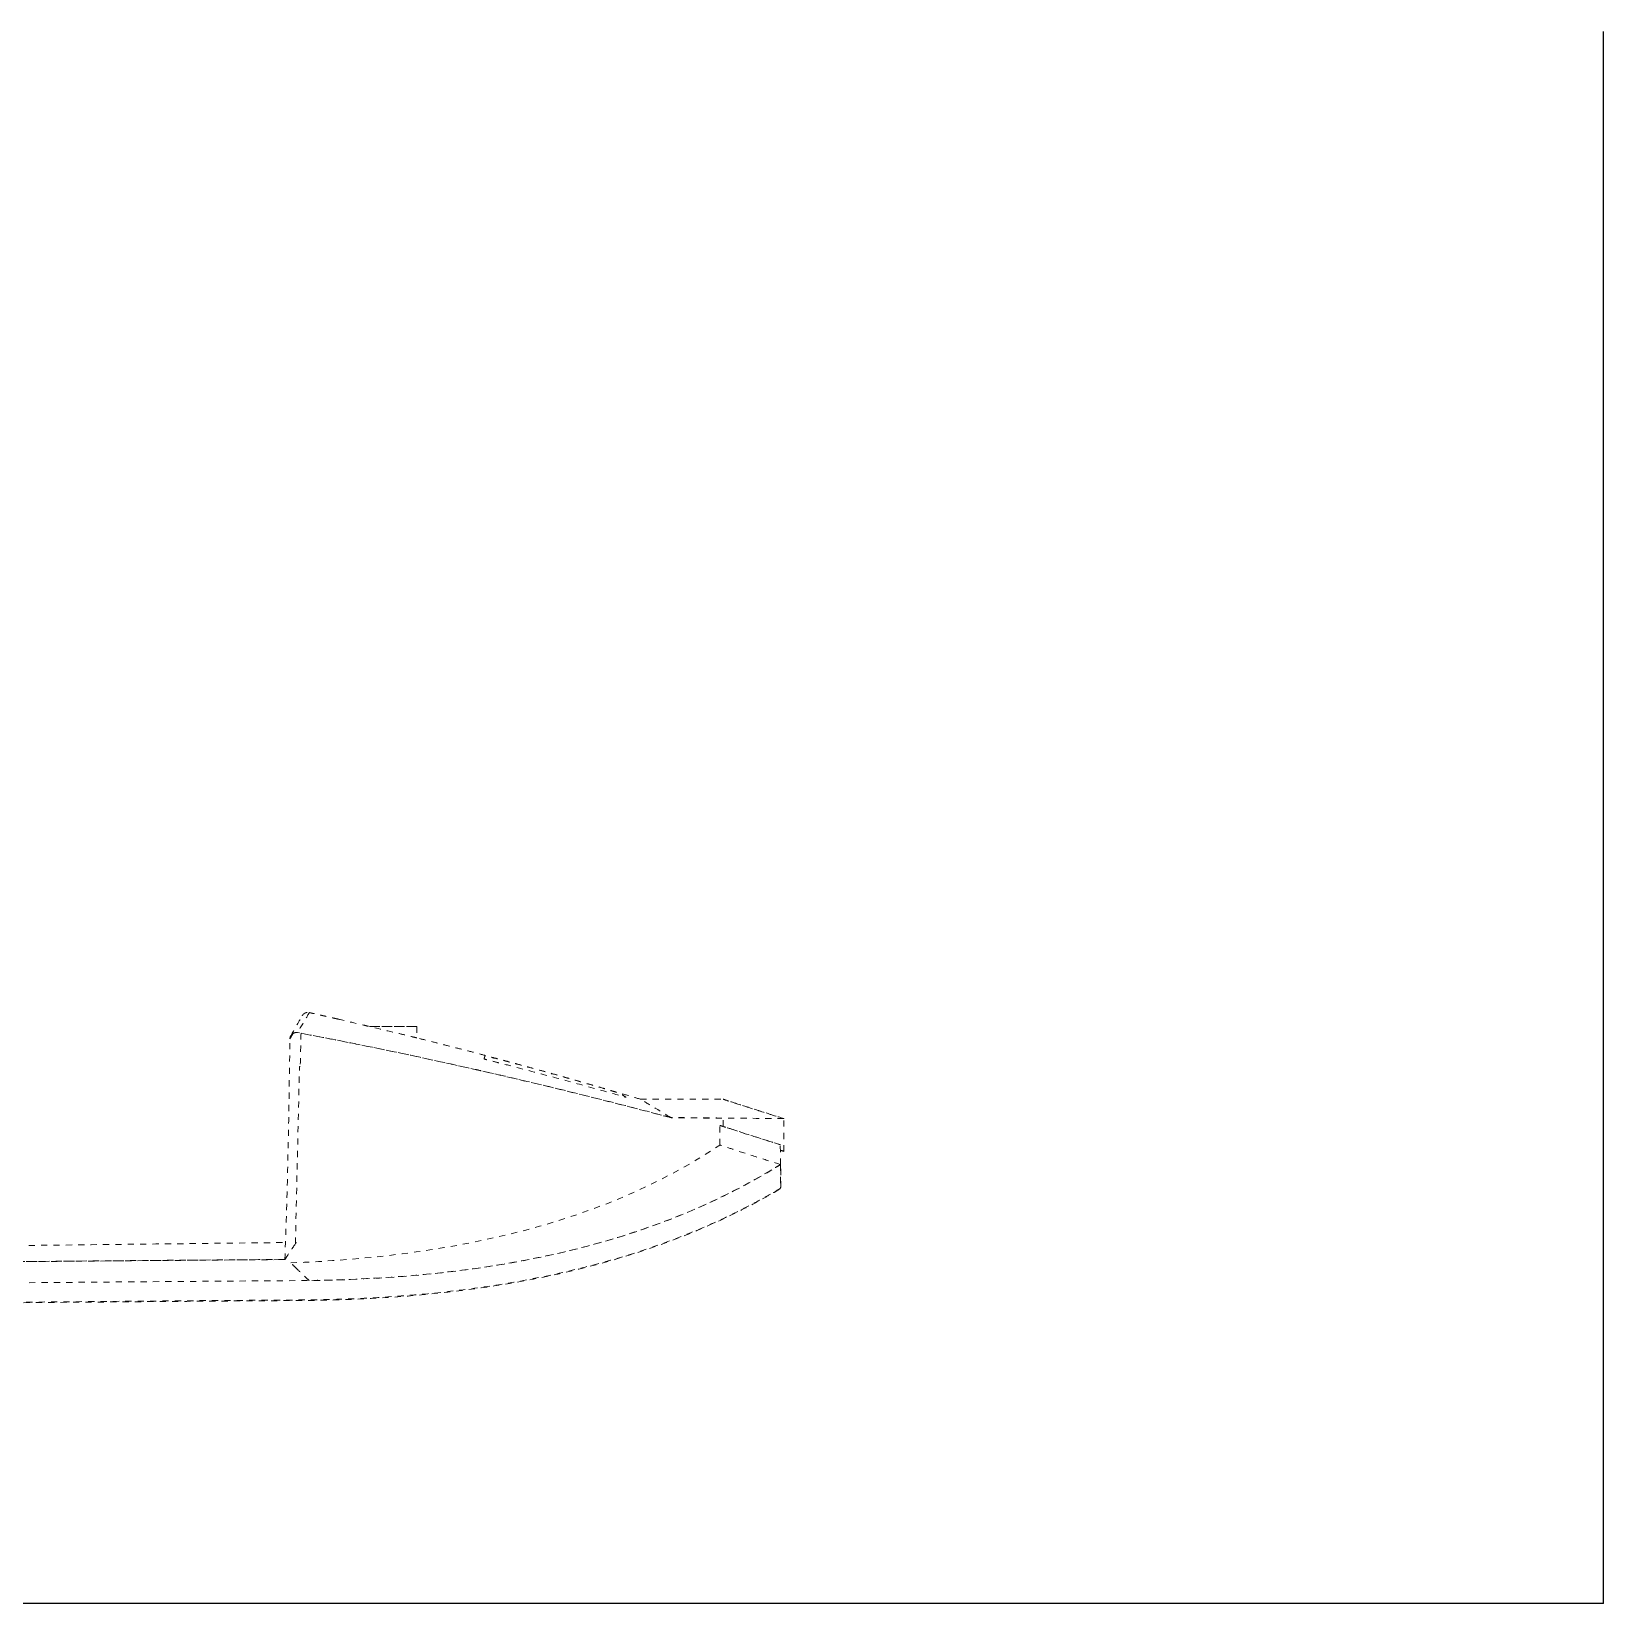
# Model space of a CAD drawing. Header units: inches. Extents: x 5516 to 5996, y -2506 to -2249.
# Drawn here: x 5756.1 to 5996.1, y -2489.4 to -2249.4 of the extents above; entities that cross this region are included whole.
import ezdxf

# ---------------------------------------------------------------- set-up
doc = ezdxf.new("R2010")
doc.units = ezdxf.units.IN
doc.header["$LTSCALE"] = 12
doc.header["$MEASUREMENT"] = 0
doc.linetypes.add('Hidden', pattern=[0.15748, 0.07874, -0.07874])
doc.layers.add('Make2D$DEFPOINTS', color=4, linetype='Continuous', true_color=0x00ffff)
doc.layers.add('Make2D$Visible$Curves', color=18, linetype='Continuous', true_color=0x000000)
doc.layers.add('Make2D$Visible$hidden lines', color=251, linetype='Hidden', lineweight=13, true_color=0x696969)

msp = doc.modelspace()

# ---------------------------------------------------------------- linework, layer by layer
at = {"layer": 'Make2D$DEFPOINTS'}
msp.add_open_spline([(5996.06112, -2489.43383), (5583.40191, -2489.43383)], degree=1, dxfattribs=at)
at = {"layer": 'Make2D$Visible$Curves'}
msp.add_open_spline([(5996.06112, -2489.43383), (5996.06112, -2249.43383)], degree=1, dxfattribs=at)
at = {"layer": 'Make2D$Visible$hidden lines'}
for points, knots in [([(5795.64629, -2402.74521), (5796.22745, -2401.72996), (5796.66413, -2400.96916), (5796.95585, -2400.46113), (5797.24887, -2399.95082), (5797.39539, -2399.69597), (5797.39545, -2399.6959)], [0.678294216, 0.678294216, 0.678294216, 0.678294216, 29.46322144, 29.46322144, 29.46322144, 58.374787399, 58.374787399, 58.374787399, 58.374787399]), ([(5798.48001, -2399.21821), (5798.48009, -2399.21816), (5798.1801, -2399.72728), (5797.28425, -2401.25576), (5796.69006, -2402.27585)], [-0.000006017, -0.000006017, -0.000006017, -0.000006017, 28.90715218, 57.785062676, 57.785062676, 57.785062676, 57.785062676]), ([(5796.69006, -2402.27585), (5796.44, -2402.22888), (5796.11515, -2402.28539), (5795.78075, -2402.5546), (5795.70355, -2402.65027), (5795.64558, -2402.75323)], [0, 0, 0, 0, 0.8840183, 0.8840183, 1.241840931, 1.241840931, 1.241840931, 1.241840931]), ([(5852.25815, -2414.85874), (5849.30918, -2414.07873), (5846.36122, -2413.31694), (5843.41292, -2412.57329), (5843.27936, -2412.5396), (5843.14581, -2412.50595), (5843.01225, -2412.47233), (5836.98862, -2410.95626), (5830.95829, -2409.5122), (5824.91892, -2408.14034), (5824.60129, -2408.06818), (5824.28363, -2407.99623), (5823.96594, -2407.92448), (5817.4581, -2406.45461), (5810.94006, -2405.06925), (5804.40707, -2403.76882), (5801.8375, -2403.25734), (5799.26548, -2402.75965), (5796.69006, -2402.27585)], [3.174571015, 3.174571015, 3.174571015, 3.174571015, 12.274156152, 12.274156152, 12.274156152, 12.686770926, 12.686770926, 12.686770926, 31.295919634, 31.295919634, 31.295919634, 32.274646867, 32.274646867, 32.274646867, 52.275060808, 52.275060808, 52.275060808, 60.136172096, 60.136172096, 60.136172096, 60.136172096]), ([(5797.2177, -2402.37522), (5805.35544, -2403.91022), (5813.45946, -2405.58412), (5821.53142, -2407.38752), (5832.31222, -2409.79612), (5843.03584, -2412.43574), (5853.70624, -2415.28403)], [1.717352746, 1.717352746, 1.717352746, 1.717352746, 26.558430064, 26.558430064, 26.558430064, 59.735853044, 59.735853044, 59.735853044, 59.735853044]), ([(5802.89967, -2400.21831), (5802.89988, -2400.21827), (5804.68331, -2400.64117), (5806.77552, -2401.13353), (5807.07121, -2401.20311), (5807.36628, -2401.27315), (5807.66146, -2401.34318)], [6.330680213, 6.330680213, 6.330680213, 6.330680213, 12.661360389, 12.661360389, 12.661360389, 13.626425832, 13.626425832, 13.626425832, 13.626425832]), ([(5814.89967, -2403.08378), (5814.89971, -2403.0838), (5814.4164, -2402.96547), (5813.30608, -2402.6947), (5812.66423, -2402.5395), (5810.62245, -2402.04378), (5809.08541, -2401.68117), (5807.66146, -2401.34318)], [0, 0, 0, 0, 2.207854297, 2.207854297, 4.647311889, 4.647311889, 9.316757341, 9.316757341, 9.316757341, 9.316757341]), ([(5794.73821, -2436.92508), (5794.91725, -2432.41516), (5795.059, -2427.93857), (5795.17177, -2423.2754), (5795.3328, -2416.61671), (5795.43373, -2409.64389), (5795.5149, -2403.21993)], [0, 0, 0, 0, 13.822492377, 13.822492377, 13.822492377, 34.184897183, 34.184897183, 34.184897183, 34.184897183]), ([(5825.31585, -2405.80781), (5825.31386, -2405.81127), (5825.31187, -2405.81494), (5825.29499, -2405.84752), (5825.27931, -2405.8873), (5825.23402, -2406.02348), (5825.2028, -2406.14008), (5825.16824, -2406.2891), (5825.16708, -2406.2937), (5825.19654, -2406.30501), (5825.29383, -2406.33509), (5825.32429, -2406.34408), (5825.42868, -2406.37386), (5825.49931, -2406.39302), (5825.6389, -2406.42927), (5825.89477, -2406.49424), (5826.07169, -2406.53931), (5826.19459, -2406.57063), (5826.80883, -2406.72736), (5827.30005, -2406.85326), (5828.7725, -2407.23227), (5829.75332, -2407.48691), (5832.58346, -2408.22795), (5834.43134, -2408.71954), (5838.12518, -2409.71767), (5839.97101, -2410.22418), (5843.23346, -2411.13307), (5844.65079, -2411.5325), (5846.15464, -2411.96115), (5846.2423, -2411.9862), (5846.41714, -2412.03598), (5846.49577, -2412.05801), (5846.66016, -2412.10273), (5846.71748, -2412.11754), (5846.79424, -2412.13598), (5846.81282, -2412.13996), (5846.84104, -2412.1433), (5846.82227, -2412.13486), (5846.80884, -2412.12562), (5846.80319, -2412.12175), (5846.78624, -2412.11012), (5846.77498, -2412.10242), (5846.71663, -2412.06265), (5846.66982, -2412.03139), (5846.42358, -2411.87159), (5846.22406, -2411.75581), (5845.89565, -2411.58711), (5845.76747, -2411.52666), (5845.62463, -2411.4654), (5845.61065, -2411.45946), (5845.59201, -2411.45166), (5845.58753, -2411.4498), (5845.57739, -2411.44552), (5845.57758, -2411.44485), (5845.50602, -2411.42225), (5845.43352, -2411.40029), (5845.21026, -2411.33373), (5845.08716, -2411.29762), (5844.82058, -2411.21942), (5844.68592, -2411.17996), (5844.28193, -2411.06171), (5844.01257, -2410.98303), (5842.66498, -2410.59025), (5841.58608, -2410.27848), (5838.71759, -2409.45672), (5836.92683, -2408.95112), (5833.34387, -2407.95434), (5831.5518, -2407.46318), (5828.75796, -2406.70902), (5827.75754, -2406.44127), (5826.50597, -2406.1092), (5826.25538, -2406.04285), (5825.94219, -2405.96012), (5825.87964, -2405.94359), (5825.75416, -2405.9105), (5825.69503, -2405.895), (5825.52109, -2405.84992), (5825.42716, -2405.8261), (5825.31005, -2405.79814), (5825.3198, -2405.80222), (5825.31852, -2405.80351)], [-20.787022107, -20.787022107, -20.787022107, -20.787022107, -19.789585716, -19.789585716, -12.393237448, -12.393237448, 0, 0, 0, 0.338194771, 0.338194771, 0.467126089, 0.467126089, 0.717953719, 0.717953719, 0.877294974, 0.877294974, 1.239808019, 1.239808019, 2.689260077, 2.689260077, 5.585741307, 5.585741307, 11.051461095, 11.051461095, 16.522653514, 16.522653514, 20.731733816, 20.731733816, 20.992383626, 20.992383626, 21.25121594, 21.25121594, 21.530512936, 21.530512936, 21.699030433, 21.699030433, 22.058282339, 22.058282339, 22.319853623, 22.319853623, 22.846390794, 22.846390794, 25.056140551, 25.056140551, 34.393319788, 34.393319788, 40.364978389, 40.364978389, 41.018629099, 41.018629099, 41.222322578, 41.222322578, 41.507595115, 41.507595115, 41.840632147, 41.840632147, 42.260965969, 42.260965969, 42.689958901, 42.689958901, 43.547858077, 43.547858077, 46.981235095, 46.981235095, 52.670116511, 52.670116511, 58.350987307, 58.350987307, 61.517129529, 61.517129529, 62.309641161, 62.309641161, 62.507438662, 62.507438662, 62.706345574, 62.706345574, 63.088527193, 63.088527193, 63.514346746, 63.514346746, 63.514346746, 63.514346746]), ([(5853.67883, -2415.23811), (5852.18432, -2414.32454), (5851.0183, -2413.63175), (5849.41734, -2412.67867), (5849.00996, -2412.43568), (5849.00683, -2412.43383)], [0.765189442, 0.765189442, 0.765189442, 0.765189442, 30.060230699, 30.060230699, 60.175501026, 60.175501026, 60.175501026, 60.175501026]), ([(5861.64959, -2412.43383), (5861.64961, -2412.43487), (5861.88059, -2412.5118), (5862.3416, -2412.66298), (5862.80261, -2412.81416), (5863.49365, -2413.03958), (5864.41125, -2413.33673), (5865.32883, -2413.63387), (5866.47295, -2414.00273), (5867.83857, -2414.43774), (5868.76219, -2414.73195), (5869.78713, -2415.05642), (5870.91119, -2415.40923)], [65.641583992, 65.641583992, 65.641583992, 65.641583992, 82.477663706, 82.477663706, 82.477663706, 99.313654542, 99.313654542, 99.313654542, 116.149054872, 116.149054872, 116.149054872, 127.534755872, 127.534755872, 127.534755872, 127.534755872]), ([(5870.91694, -2415.3885), (5869.79055, -2415.03632), (5868.76363, -2414.71259), (5867.83839, -2414.41923), (5866.47274, -2413.98623), (5865.32861, -2413.61939), (5864.41105, -2413.3243), (5863.49347, -2413.0292), (5862.80246, -2412.80585), (5862.34149, -2412.65675), (5861.88367, -2412.50866), (5861.65275, -2412.43382), (5861.64963, -2412.43382)], [3.728786195, 3.728786195, 3.728786195, 3.728786195, 15.134274569, 15.134274569, 15.134274569, 31.96981437, 31.96981437, 31.96981437, 48.805666726, 48.805666726, 48.805666726, 65.526294297, 65.526294297, 65.526294297, 65.526294297]), ([(5870.91119, -2415.40923), (5867.25764, -2415.36889), (5863.62299, -2415.33181), (5859.99539, -2415.29752), (5857.88249, -2415.27754), (5855.77708, -2415.25774), (5853.67883, -2415.23811)], [-15.618126034, -15.618126034, -15.618126034, -15.618126034, -4.640738131, -4.640738131, -4.640738131, 1.706608693, 1.706608693, 1.706608693, 1.706608693]), ([(5870.91694, -2415.3885), (5868.11386, -2415.36965), (5865.30977, -2415.35169), (5862.50515, -2415.33463), (5859.57257, -2415.3168), (5856.63942, -2415.29993), (5853.70624, -2415.28403)], [8.766434625, 8.766434625, 8.766434625, 8.766434625, 17.195516042, 17.195516042, 17.195516042, 26.009189181, 26.009189181, 26.009189181, 26.009189181]), ([(5861.14959, -2416.43431), (5861.14961, -2416.43535), (5861.61156, -2416.58922), (5863.68467, -2417.26547), (5866.74018, -2418.25057), (5869.26969, -2419.05138), (5870.38252, -2419.40072)], [1513.866963482, 1513.866963482, 1513.866963482, 1513.866963482, 1941.70526337, 2369.542487322, 2797.366523653, 3084.258128039, 3084.258128039, 3084.258128039, 3084.258128039]), ([(5870.38237, -2419.37818), (5869.26955, -2419.03018), (5866.74001, -2418.23271), (5863.6845, -2417.25305), (5862.20341, -2416.77432), (5861.71405, -2416.61601), (5861.65742, -2416.59769)], [-56.516979162, -56.516979162, -56.516979162, -56.516979162, 230.366779419, 658.191054579, 1086.028474533, 1147.364769493, 1147.364769493, 1147.364769493, 1147.364769493]), ([(5795.64919, -2437.43422), (5806.94743, -2436.98815), (5818.45266, -2435.66307), (5840.63974, -2430.17837), (5851.52999, -2425.90515), (5861.14952, -2419.43384)], [0.000001761, 0.000001761, 0.000001761, 0.000001761, 34.217321377, 34.217321377, 69.140838608, 69.140838608, 69.140838608, 69.140838608]), ([(5870.39943, -2422.40537), (5869.27987, -2422.05418), (5868.25883, -2421.73094), (5867.33842, -2421.43775), (5865.97279, -2421.00274), (5864.82865, -2420.63387), (5863.91108, -2420.33673), (5862.9935, -2420.0396), (5862.3025, -2419.81419), (5861.84151, -2419.66302), (5861.38051, -2419.51184), (5861.14955, -2419.43492), (5861.14953, -2419.43387)], [3.721017212, 3.721017212, 3.721017212, 3.721017212, 15.067190458, 15.067190458, 15.067190458, 31.902913592, 31.902913592, 31.902913592, 48.738578667, 48.738578667, 48.738578667, 65.574318326, 65.574318326, 65.574318326, 65.574318326]), ([(5725.47435, -2440.7597), (5749.79329, -2440.49016), (5774.12757, -2440.27829), (5798.44179, -2440.127), (5804.8043, -2440.04947), (5811.22286, -2439.71784), (5823.9352, -2438.38958), (5830.22794, -2437.39483), (5842.50636, -2434.59652), (5848.51495, -2432.78154), (5859.99458, -2428.23851), (5865.38353, -2425.54159), (5870.424, -2422.41308)], [379.194708732, 379.194708732, 379.194708732, 379.194708732, 453.037329561, 453.037329561, 453.037329561, 471.816201104, 471.816201104, 490.555574614, 490.555574614, 509.355939222, 509.355939222, 528.228152039, 528.228152039, 528.228152039, 528.228152039]), ([(5870.42354, -2422.3904), (5866.2765, -2424.96806), (5861.94516, -2427.22106), (5851.25636, -2431.85794), (5844.845, -2433.93728), (5831.79124, -2437.11329), (5825.15217, -2438.21461), (5811.8445, -2439.66848), (5805.12613, -2440.02688), (5798.4411, -2440.10492)], [5.533347829, 5.533347829, 5.533347829, 5.533347829, 20.287446064, 20.287446064, 40.50453612, 40.50453612, 60.624621224, 60.624621224, 80.729199051, 80.729199051, 80.729199051, 80.729199051]), ([(5613.13606, -2445.55235), (5656.24306, -2444.66851), (5700.67283, -2444.05138), (5754.86359, -2443.50272), (5765.79371, -2443.40625), (5782.14868, -2443.27802), (5787.57231, -2443.23768), (5795.71314, -2443.18359), (5798.43091, -2443.18153), (5803.92967, -2443.05168), (5806.70714, -2442.9383), (5814.92104, -2442.43976), (5820.32287, -2441.90257), (5831.06478, -2440.30346), (5836.34192, -2439.25853), (5846.74121, -2436.53661), (5851.77251, -2434.89298), (5859.12248, -2431.89018), (5861.48635, -2430.82583), (5864.96364, -2429.09971), (5866.10103, -2428.5084), (5867.78884, -2427.58991), (5868.34678, -2427.27903), (5869.17918, -2426.80551), (5869.45582, -2426.64647), (5869.86821, -2426.40494), (5870.00906, -2426.3275), (5870.25731, -2426.16696), (5870.46116, -2426.11299), (5870.45521, -2425.91648)], [-264.003020065, -264.003020065, -264.003020065, -264.003020065, -133.651621198, -133.651621198, -100.693671147, -100.693671147, -84.3325966, -84.3325966, -76.12926653, -76.12926653, -67.738404528, -67.738404528, -51.31192669, -51.31192669, -35.016154204, -35.016154204, -18.951893411, -18.951893411, -11.13291186, -11.13291186, -7.273595515, -7.273595515, -5.351492441, -5.351492441, -4.391693205, -4.391693205, -3.912026428, -3.912026428, -3.490027501, -3.490027501, -3.490027501, -3.490027501]), ([(5870.42401, -2425.88764), (5870.42401, -2426.07926), (5870.23352, -2426.14364), (5869.97536, -2426.29507), (5869.83783, -2426.37531), (5869.42452, -2426.61511), (5869.14817, -2426.77368), (5868.31606, -2427.24591), (5867.75815, -2427.55552), (5866.07084, -2428.4711), (5864.93374, -2429.06041), (5861.45741, -2430.7808), (5859.09414, -2431.84142), (5851.74635, -2434.83422), (5846.71641, -2436.47212), (5836.31966, -2439.18418), (5831.0439, -2440.22564), (5820.30427, -2441.81844), (5814.90368, -2442.35387), (5806.69144, -2442.85057), (5803.91457, -2442.96392), (5798.41686, -2443.09236), (5795.69967, -2443.09555), (5787.56037, -2443.14795), (5782.13783, -2443.18996), (5765.78596, -2443.31875), (5754.85781, -2443.41597), (5700.67666, -2443.96109), (5656.25316, -2444.58382), (5613.15344, -2445.4835)], [3.490027501, 3.490027501, 3.490027501, 3.490027501, 3.912026428, 3.912026428, 4.391693205, 4.391693205, 5.351492441, 5.351492441, 7.273595515, 7.273595515, 11.13291186, 11.13291186, 18.951893411, 18.951893411, 35.016154204, 35.016154204, 51.31192669, 51.31192669, 67.738404528, 67.738404528, 76.12926653, 76.12926653, 84.3325966, 84.3325966, 100.693671147, 100.693671147, 133.651621198, 133.651621198, 264.003020065, 264.003020065, 264.003020065, 264.003020065]), ([(5796.55727, -2438.31247), (5796.25549, -2438.02162), (5795.80117, -2437.58326), (5795.64918, -2437.43525), (5795.64918, -2437.43423)], [-2360.315992335, -2360.315992335, -2360.315992335, -2360.315992335, -1938.462057909, -1515.073663516, -1515.073663516, -1515.073663516, -1515.073663516]), ([(5798.44179, -2440.127), (5798.17443, -2439.86971), (5797.43451, -2439.15754), (5796.86399, -2438.60808), (5796.56057, -2438.31565)], [-2999.165816655, -2999.165816655, -2999.165816655, -2999.165816655, -2785.231602973, -2361.849835212, -2361.849835212, -2361.849835212, -2361.849835212])]:
    msp.add_open_spline(points, degree=3, knots=knots, dxfattribs=at)
for points, weights in [([(5797.39545, -2399.6959), (5797.76204, -2399.05816), (5798.48001, -2399.21821)], [0.848135098332, 0.741852697909, 1]), ([(5807.66143, -2401.34331), (5814.9006, -2401.3433), (5814.90062, -2401.34325)], [0.959057285028, 0.729252615486, 0.999999953302]), ([(5814.90062, -2401.34325), (5814.90063, -2401.34319), (5807.66146, -2401.34318)], [1, 0.729252595712, 0.959057284952])]:
    msp.add_rational_spline(points, weights, degree=2, dxfattribs=at)
for points, degree in [([(5802.89967, -2400.21831), (5800.69046, -2399.71097), (5798.48001, -2399.21821)], 2), ([(5797.2127, -2402.37428), (5797.17449, -2404.05769), (5797.13629, -2405.74109), (5797.09809, -2407.4245)], 3), ([(5814.89967, -2401.34331), (5814.89967, -2403.08378)], 1), ([(5795.98177, -2402.40439), (5795.83818, -2402.65507), (5795.68255, -2402.92691), (5795.5149, -2403.21993)], 3), ([(5795.64558, -2402.75323), (5795.56043, -2402.90447), (5795.51678, -2403.07145), (5795.5149, -2403.21993)], 3), ([(5849.00683, -2412.43383), (5831.99075, -2407.3215), (5814.89967, -2403.08378)], 2), ([(5796.36112, -2434.4925), (5796.56965, -2425.46983), (5796.77804, -2416.44717), (5796.9863, -2407.4245)], 3), ([(5796.9863, -2407.4245), (5797.06084, -2407.4245), (5797.0981, -2407.4245), (5797.0981, -2407.4245)], 3), ([(5849.00675, -2412.43382), (5853.22104, -2412.43382), (5857.43533, -2412.43382), (5861.64963, -2412.43382)], 3), ([(5853.67883, -2415.23811), (5853.20514, -2415.11117), (5852.73158, -2414.98472), (5852.25815, -2414.85874)], 3), ([(5861.14959, -2419.43387), (5861.14959, -2416.43431)], 1), ([(5861.64959, -2416.60042), (5861.64959, -2415.31334)], 1), ([(5870.91694, -2415.41104), (5870.91694, -2415.3885)], 1), ([(5870.91694, -2420.40669), (5870.91694, -2415.41104)], 1), ([(5870.38237, -2419.37818), (5870.38242, -2419.38569), (5870.38247, -2419.39321), (5870.38252, -2419.40072)], 3), ([(5870.42401, -2422.41308), (5870.40308, -2421.41094), (5870.38926, -2420.40684), (5870.38252, -2419.40072)], 3), ([(5870.38957, -2420.21911), (5870.56285, -2420.27342), (5870.73865, -2420.32845), (5870.91694, -2420.38419)], 3), ([(5870.91694, -2420.40669), (5870.73873, -2420.35076), (5870.56301, -2420.29554), (5870.3898, -2420.24104)], 3), ([(5870.424, -2422.41308), (5870.42401, -2423.57094), (5870.42401, -2424.72913), (5870.42401, -2425.88764)], 3), ([(5870.424, -2422.41308), (5870.45488, -2422.42974)], 1), ([(5870.45521, -2425.91648), (5870.45536, -2424.75394), (5870.45505, -2423.59168), (5870.45488, -2422.42974)], 3), ([(5870.42401, -2425.88764), (5870.45521, -2425.91648)], 1), ([(5636.59655, -2436.11093), (5689.34359, -2435.51329), (5742.09064, -2434.91591), (5794.83768, -2434.31821)], 3), ([(5796.36112, -2434.4925), (5796.1293, -2434.84177), (5795.58502, -2435.65856), (5794.73821, -2436.92508)], 3), ([(5794.73892, -2436.90381), (5795.579, -2435.65206), (5796.12126, -2434.84322), (5796.35591, -2434.49473)], 3), ([(5796.48834, -2434.29943), (5796.48895, -2434.29942), (5796.44754, -2434.36227), (5796.36411, -2434.48799)], 3), ([(5796.37026, -2434.30085), (5796.40962, -2434.3004), (5796.44898, -2434.29995), (5796.48834, -2434.29951)], 3), ([(5728.81462, -2437.50718), (5751.23659, -2437.26167), (5773.40526, -2437.06726), (5794.73821, -2436.92508)], 3), ([(5794.73892, -2436.90381), (5773.48675, -2437.04704), (5751.40523, -2437.24192), (5729.07017, -2437.48731)], 3), ([(5798.4411, -2440.10492), (5798.43373, -2440.10496), (5798.42636, -2440.10501), (5798.41898, -2440.10506)], 3)]:
    msp.add_open_spline(points, degree=degree, dxfattribs=at)

doc.saveas('drawing.dxf')
